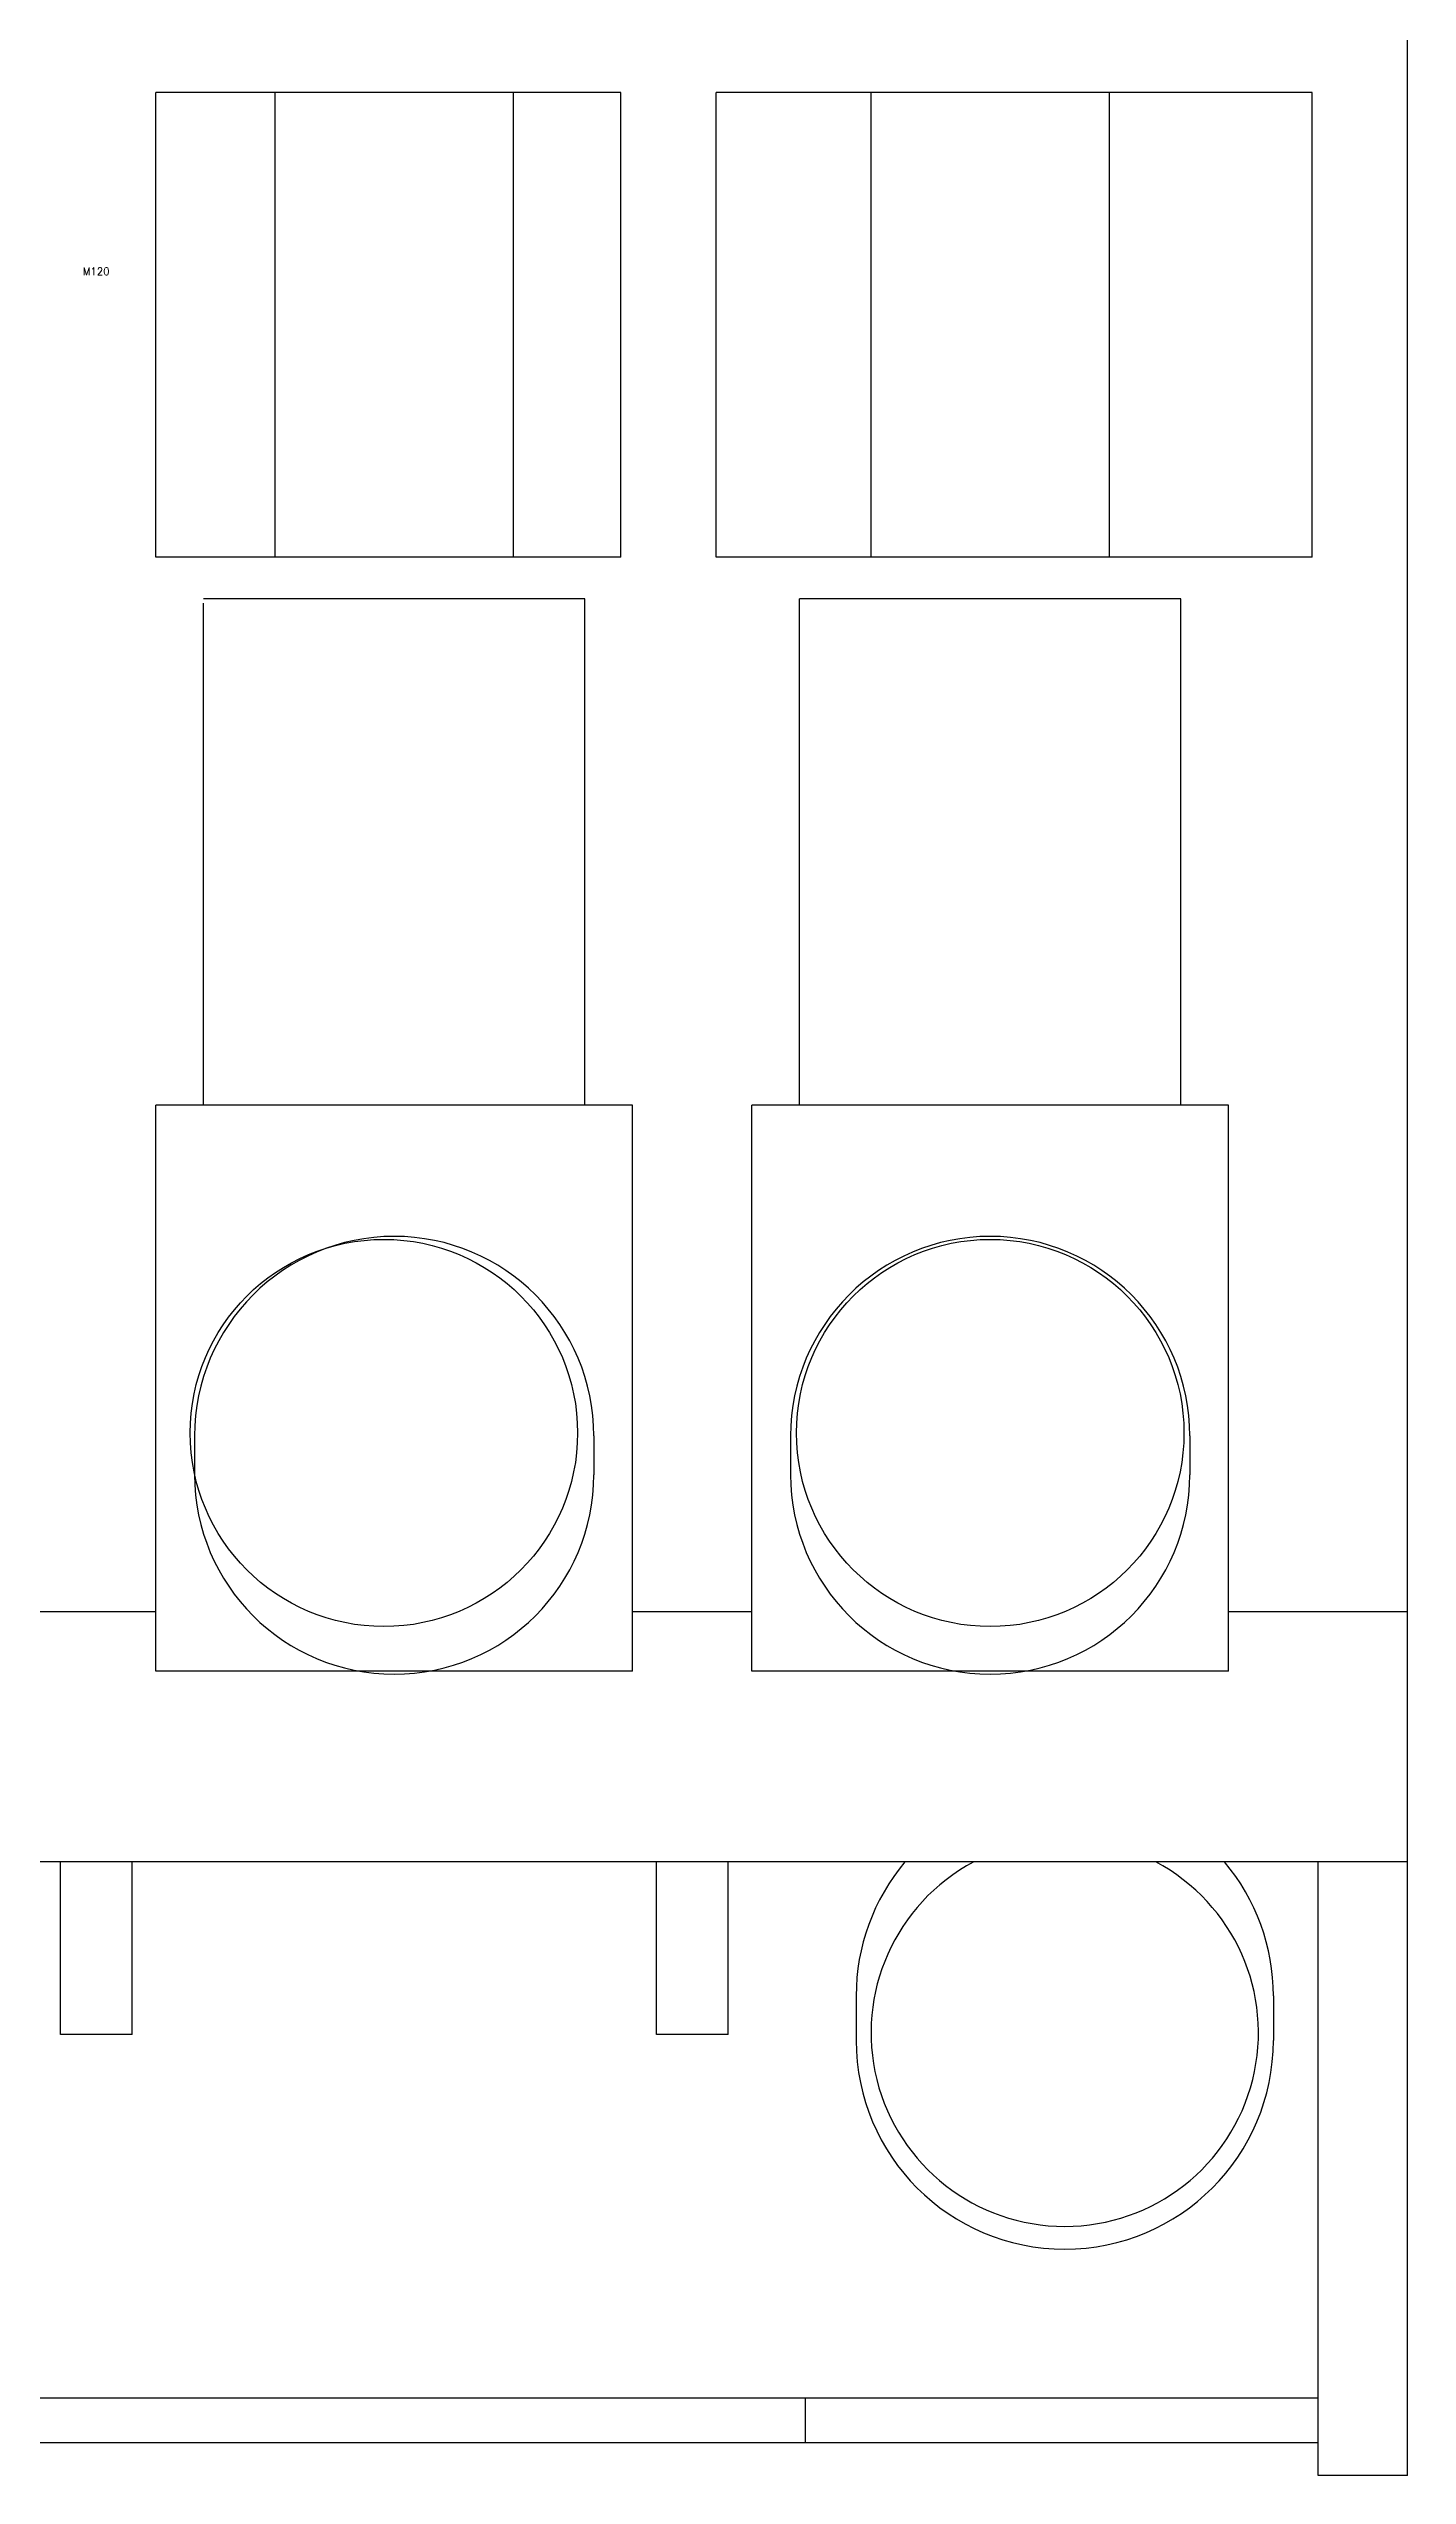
# Model space of a CAD drawing. Header units: inches. Extents: x 0 to 33.5, y 0 to 22.4.
# Drawn here: x 19.21 to 20.107, y 15.668 to 17.272 of the extents above; entities that cross this region are included whole.
import ezdxf
from ezdxf.enums import TextEntityAlignment as Align

# ---------------------------------------------------------------- set-up
doc = ezdxf.new("R2010")
doc.units = ezdxf.units.IN
doc.header["$MEASUREMENT"] = 0
doc.layers.add('PSYMS', color=7, linetype='Continuous')
doc.layers.add('PTAG', color=150, linetype='Continuous')
doc.styles.add('WD', font='romans.shx')

# ---------------------------------------------------------------- blocks, each defined once
blk = doc.blocks.new('A9_16C')
for p, q in [((1.732283, -1.456693), (1.732283, 1.456693)), ((0.905512, -0.188977), (0.905512, 0.11811)), ((1.212598, 0.11811), (0.905512, 0.11811)), ((0.984252, -0.188977), (0.984252, 0.11811)), ((1.141732, -0.188977), (1.141732, 0.11811)), ((1.212598, -0.188977), (1.212598, 0.11811)), ((1.669291, 0.11811), (1.275591, 0.11811)), ((1.275591, -0.188977), (1.275591, 0.11811)), ((1.377953, -0.188977), (1.377953, 0.11811)), ((1.535433, -0.188977), (1.535433, 0.11811)), ((1.669291, -0.188977), (1.669291, 0.11811)), ((1.212598, -0.188977), (0.905512, -0.188977)), ((1.669291, -0.188977), (1.275591, -0.188977)), ((1.188976, -0.216536), (0.937008, -0.216536)), ((0.937008, -0.551181), (0.937008, -0.21934)), ((1.188976, -0.551181), (1.188976, -0.216536)), ((1.330709, -0.551181), (1.330709, -0.216536)), ((1.582677, -0.216536), (1.330709, -0.216536)), ((1.582677, -0.551181), (1.582677, -0.216536)), ((1.220472, -0.551181), (0.905512, -0.551181)), ((0.905512, -0.925197), (0.905512, -0.551181)), ((1.220472, -0.925197), (1.220472, -0.551181)), ((1.614173, -0.551181), (1.299213, -0.551181)), ((1.299213, -0.925197), (1.299213, -0.551181)), ((1.614173, -0.925197), (1.614173, -0.551181)), ((0.931102, -0.769685), (0.931102, -0.795276)), ((1.194882, -0.769685), (1.194882, -0.795276)), ((1.324803, -0.769685), (1.324803, -0.795276)), ((1.588583, -0.769685), (1.588583, -0.795276)), ((0.905512, -0.885827), (0.826772, -0.885827)), ((1.299213, -0.885827), (1.220472, -0.885827)), ((1.732283, -0.885827), (1.614173, -0.885827)), ((1.220472, -0.925197), (0.905512, -0.925197)), ((1.614173, -0.925197), (1.299213, -0.925197)), ((1.732283, -1.051181), (0, -1.051181)), ((0.84252, -1.165354), (0.84252, -1.051181)), ((0.889764, -1.165354), (0.889764, -1.051181)), ((1.236221, -1.165354), (1.236221, -1.051181)), ((1.283465, -1.165354), (1.283465, -1.051181)), ((1.673228, -1.43504), (1.673228, -1.051181)), ((1.36811, -1.139764), (1.36811, -1.169291)), ((1.643701, -1.139764), (1.643701, -1.169291)), ((0.889764, -1.165354), (0.84252, -1.165354)), ((1.283465, -1.165354), (1.236221, -1.165354)), ((1.673228, -1.405512), (0.059055, -1.405512)), ((1.334646, -1.43504), (1.334646, -1.405512)), ((1.673228, -1.43504), (0.059055, -1.43504)), ((1.673228, -1.456693), (1.673228, -1.43504)), ((1.732283, -1.456693), (1.673228, -1.456693))]:
    blk.add_line(p, q)
for centre, radius in [((1.056143, -0.767717), 0.127952), ((1.456693, -0.767717), 0.127953)]:
    blk.add_circle(centre, radius)
for centre, radius, start, end in [((1.062992, -0.769685), 0.13189, 0, 180), ((1.456693, -0.769685), 0.13189, 0, 180), ((1.062992, -0.795276), 0.13189, 180, 0), ((1.456693, -0.795276), 0.13189, 180, 0), ((1.505906, -1.139764), 0.137796, 139.994893, 180), ((1.505906, -1.164131), 0.127953, 118.024679, 61.975321), ((1.505906, -1.139764), 0.137795, 0, 40.005374), ((1.505906, -1.169291), 0.137796, 180, 0)]:
    blk.add_arc(centre, radius, start, end)

msp = doc.modelspace()

# ---------------------------------------------------------------- block references
at = {"layer": 'PSYMS'}
ref = msp.add_blockref('A9_16C', (18.375, 17.125), dxfattribs=at)
ref.add_attrib('P_TAG1', 'M120', dxfattribs={"layer": 'PTAG', "height": 0.00492, "style": 'WD', "flags": 8}).set_placement((19.2411, 17.125), align=Align.MIDDLE_CENTER)

doc.saveas('drawing.dxf')
